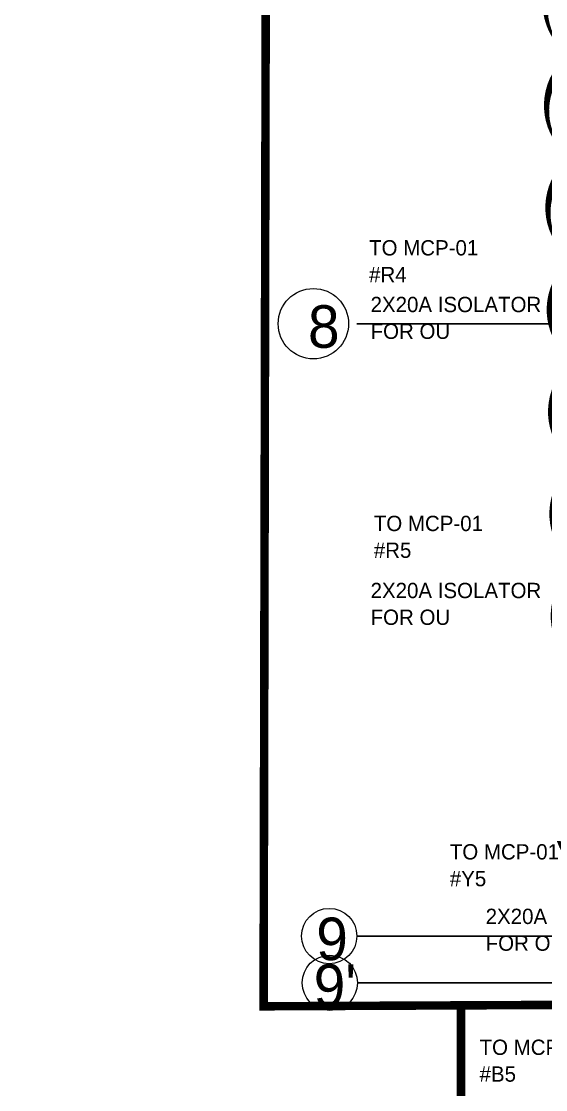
# Model space of a CAD drawing. Header units: metres. Extents: x 75097 to 220695, y -1557923 to -1361206.
# Drawn here: x 92095 to 98263, y -1427693 to -1415133 of the extents above; entities that cross this region are included whole.
import ezdxf

# ---------------------------------------------------------------- set-up
doc = ezdxf.new("R2010")
doc.units = ezdxf.units.M
doc.linetypes.add('DASHED2', pattern=[0.375, 0.25, -0.125])
doc.layers.get('0').update_dxf_attribs({"lineweight": 0})
doc.layers.add('A-100 - Copy$0$axes', color=8, linetype='Continuous')
doc.layers.add('A-100 - Copy$0$AxisBalloons_2', color=8, linetype='Continuous', lineweight=0)
doc.layers.add('A-100 - Copy$0$TEXT', color=8, linetype='Continuous', lineweight=0)
for name, color, linetype, lineweight, true_color in [('E-POWR', 7, 'Continuous', 9, 0x4e7e3e), ('E-POWR-IDEN _1-100_', 7, 'Continuous', 9, 0x4e7e3e), ('REV 01', 7, 'Continuous', 0, 0xe41b4d)]:
    doc.layers.add(name, color=color, linetype=linetype, lineweight=lineweight, true_color=true_color)
doc.styles.add('A-100 - Copy$0$Standard', font='GOTHIC.TTF')
doc.styles.add('Optima_5', font='', dxfattribs={"height": 3.001645})
doc.styles.get('Optima_5').set_extended_font_data('Optima')

# ---------------------------------------------------------------- blocks, each defined once
blk = doc.blocks.new('A-100 - Copy')
at = {"layer": 'A-100 - Copy$0$axes'}
for p, q in [((178940.3, -1418687.7, 2.4), (96042.2, -1418687.7, 2.4)), ((178940.3, -1425887.7, 2.4), (96042.2, -1425887.7, 2.4)), ((178940.3, -1426437.7, 2.4), (96049.7, -1426437.7, 2.4))]:
    blk.add_line(p, q, dxfattribs=at)
at = {"layer": 'A-100 - Copy$0$AxisBalloons_2'}
for centre, radius in [((95530.8, -1418687.7, 2.4), 413.9), ((95717.2, -1425887.7, 2.4), 325), ((95724.7, -1426437.7, 2.4), 325)]:
    blk.add_circle(centre, radius, dxfattribs=at)
at = {"layer": 'A-100 - Copy$0$TEXT', "char_height": 500, "attachment_point": 1, "style": 'A-100 - Copy$0$Standard'}
for s, insert in [('8', (95467.2, -1418470.8, 2.4)), ('9', (95564.7, -1425670.8, 2.4)), ("9'", (95534.3, -1426218.7, 2.4))]:
    blk.add_mtext_dynamic_manual_height_columns(s, width=1.122, gutter_width=1, heights=[0], dxfattribs=dict(at, insert=insert))

msp = doc.modelspace()

# ---------------------------------------------------------------- linework, layer by layer
at = {"layer": 'E-POWR', "color": 240, "linetype": 'DASHED2', "ltscale": 500, "true_color": 0xf10e52, "const_width": 100, "elevation": 0}
msp.add_lwpolyline([(115595.3, -1375232.9), (115595.3, -1391802.7), (116997.3, -1391802.7), (116997.2, -1396837.7), (115052.2, -1396837.7), (115298.3, -1426617.7), (94944.9, -1426713.6), (95011.4, -1395531.3), (100350.3, -1395542.7), (100350.3, -1389463.8)], dxfattribs=at)
at = {"layer": 'E-POWR', "color": 240, "linetype": 'DASHED2', "ltscale": 500, "true_color": 0xf10e52, "const_width": 100}
msp.add_lwpolyline([(151498.3, -1472883.1), (112645.3, -1472883.1), (112645.3, -1475532.7), (108725.3, -1475532.7), (108725.3, -1471773.7), (89402.2, -1471773.7), (89402.2, -1455502.7), (85952.6, -1455502.7), (85952.6, -1438651.4), (97267.4, -1438651.4), (97267.4, -1426702.7)], dxfattribs=at)

# ---------------------------------------------------------------- texts
at = {"layer": 'E-POWR-IDEN _1-100_', "width": 2475.925, "attachment_point": 1, "rotation": 360, "line_spacing_factor": 1.047943, "style": 'Optima_5'}
for s, insert, char_height in [('TO MCP-01 \\P#R4', (96185.9, -1417705.4), 180.1), ('2X20A ISOLATOR\\PFOR OU', (96203.8, -1418371.7, 4.7), 180.099), ('TO MCP-01 \\P#R5', (96241.7, -1420946.1), 180.1), ('2X20A ISOLATOR\\PFOR OU', (96203.8, -1421734.5, 4.7), 180.099), ('TO MCP-01 \\P#Y5', (97135.7, -1424807.3), 180.1), ('2X20A ISOLATOR\\PFOR OU', (97557.6, -1425566.1, 4.7), 180.099), ('TO MCP-01 \\P#B5', (97485.8, -1427105.2), 180.1)]:
    msp.add_mtext(s, dxfattribs=dict(at, insert=insert, char_height=char_height))

# ---------------------------------------------------------------- next in the draw order: block references
msp.add_blockref('A-100 - Copy', (0, 0))

# ---------------------------------------------------------------- next in the draw order: linework, layer by layer
at = {"layer": 'REV 01', "color": 6, "elevation": 0}
msp.add_lwpolyline([(108917.9, -1427171.9, 0, 120, -0.5205671), (107717.8, -1427148.6, 0, 120, -0.5205671), (106517.7, -1427125.3, 0, 120, -0.5205671), (105317.5, -1427102, 0, 120, -0.5205671), (104117.4, -1427078.7, 0, 120, -0.5205671), (102917.3, -1427055.4, 0, 120, -0.5205671), (101717.2, -1427032.1, 0, 120, -0.5205671), (100517.1, -1427008.8, 0, 120, -0.5205671), (99317, -1426985.5, 0, 120, -0.5205671), (98721.6, -1426361.2, 0, 120, -0.5205671), (98705.7, -1425161, 0, 120, -0.5205671), (98689.9, -1423960.7, 0, 120, -0.5205671), (98674, -1422760.5, 0, 120, -0.5205671), (98658.2, -1421560.3, 0, 120, -0.5205671), (98642.4, -1420360, 0, 120, -0.5205671), (98626.5, -1419159.8, 0, 120, -0.5205671), (98610.7, -1417959.5, 0, 120, -0.5205671), (98594.8, -1416759.3, 0, 120, -0.5205671), (98579, -1415559.1, 0, 120, -0.5205671), (98563.2, -1414358.8, 0, 120, -0.5205671)], format="xyseb", dxfattribs=at)

doc.saveas('drawing.dxf')
